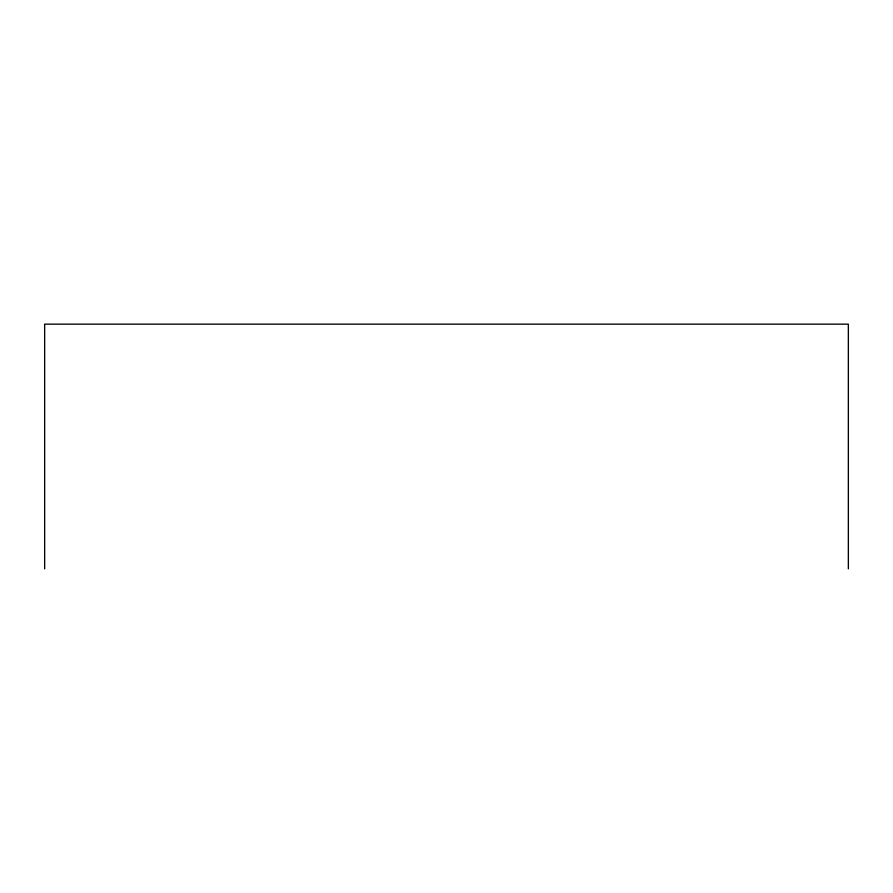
<?xml version="1.0" encoding="UTF-8"?>
<svg xmlns="http://www.w3.org/2000/svg" width="893" height="893" viewBox="0 0 893 893"><rect width="100%" height="100%" fill="white"/><g stroke="black" fill="none" stroke-linecap="round" stroke-linejoin="round"><path stroke-width="1.34" d="M848.35 568.841L848.35 324.159L44.65 324.159L44.65 568.841"/></g></svg>
